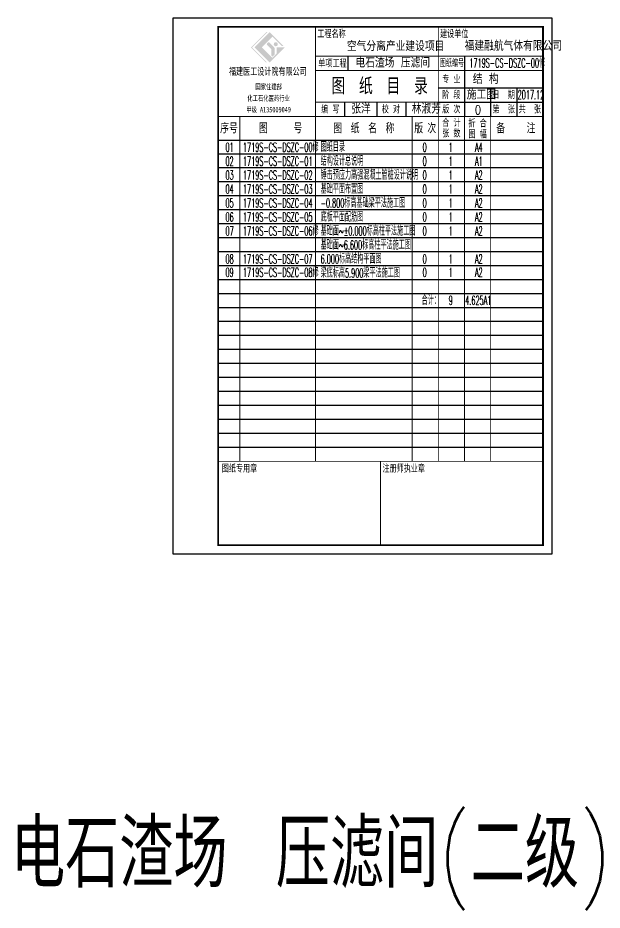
# Model space of a CAD drawing. Extents: x -21254 to 860439, y -324318 to 454338.
# Drawn here: x -1982 to 30400, y 225155 to 274565 of the extents above; entities that cross this region are included whole.
import ezdxf

# ---------------------------------------------------------------- set-up
doc = ezdxf.new("R2010")
doc.units = 0
doc.header["$LTSCALE"] = 1000
doc.header["$MEASUREMENT"] = 0
doc.layers.add('DIMENSION', color=3, linetype='CONTINUOUS')
doc.layers.add('FRAME', color=3, linetype='CONTINUOUS', lineweight=5)
doc.layers.add('PUB_TEXT', color=7, linetype='CONTINUOUS', lineweight=5)
doc.styles.add('_HZTXT', font='TXT', dxfattribs={"width": 0.8, "bigfont": 'HZTXT'})
doc.styles.add('FRAME', font='simhei.ttf', dxfattribs={"width": 0.7})

# ---------------------------------------------------------------- blocks, each defined once
blk = doc.blocks.new('图纸目录')
at = {"layer": 'DIMENSION'}
h = blk.add_hatch(color=7, dxfattribs=at)
h.paths.add_polyline_path([(-16075, 28069), (-15491, 28653), (-14981, 28143), (-14876, 28143), (-15642, 28908), (-16481, 28069), (-15642, 27230), (-14803, 28069), (-15252, 28069), (-15252, 27724), (-15491, 27485)], flags=0)
edge = h.paths.add_edge_path(flags=0)
edge.add_arc((-15597, 27960), 40, 0, 45, ccw=False)
edge.add_line((-15557, 27960), (-15557, 27623))
edge.add_line((-15557, 27623), (-15489, 27555))
edge.add_line((-15489, 27555), (-15374, 27670))
edge.add_line((-15374, 27670), (-15374, 28024))
edge.add_arc((-15414, 28024), 40, 360, 405)
edge.add_line((-15386, 28052), (-15671, 28337))
edge.add_arc((-15700, 28309), 40, 45, 135)
edge.add_line((-15728, 28337), (-15794, 28271))
edge.add_arc((-15766, 28243), 40, 135, 225)
edge.add_line((-15794, 28214), (-15568, 27988))
edge = h.paths.add_edge_path(flags=0)
edge.add_arc((-15306, 28239), 111, 0, 180)
edge.add_arc((-15306, 28239), 111, 180, 360)
h.paths.add_polyline_path([(-15850, 27230), (-15793, 27230), (-16622, 28058), (-15772, 28908), (-15828, 28908), (-16678, 28058)], flags=0)
at = {"layer": 'DIMENSION', "color": 7}
for p, q in [((-11300, 26783), (-11300, 27583)), ((-4850, 27583), (-4850, 24233)), ((-6300, 25833), (-500, 25833)), ((-3400, 25833), (-3400, 24233)), ((-1950, 25833), (-1950, 24233)), ((-11500, 25033), (-11500, 24233)), ((-9700, 25033), (-9700, 24233)), ((-8100, 25033), (-8100, 24233)), ((-6300, 25033), (-500, 25033)), ((-18500, 22933), (-500, 22933)), ((-500, 22159), (-18500, 22159)), ((-500, 21386), (-18500, 21386)), ((-500, 20612), (-18500, 20612)), ((-500, 19839), (-18500, 19839)), ((-500, 19065), (-18500, 19065)), ((-500, 18292), (-18500, 18292)), ((-500, 17518), (-18500, 17518)), ((-500, 16744), (-18500, 16744)), ((-500, 15971), (-18500, 15971)), ((-500, 15197), (-18500, 15197)), ((-500, 14424), (-18500, 14424)), ((-500, 13650), (-18500, 13650)), ((-500, 12877), (-18500, 12877)), ((-500, 12103), (-18500, 12103)), ((-500, 11330), (-18500, 11330)), ((-500, 10556), (-18500, 10556)), ((-500, 9783), (-18500, 9783)), ((-500, 9009), (-18500, 9009)), ((-500, 8235), (-18500, 8235)), ((-500, 7462), (-18500, 7462)), ((-500, 6688), (-18500, 6688)), ((-500, 5915), (-18500, 5915))]:
    blk.add_line(p, q, dxfattribs=at)
blk.add_lwpolyline([(-21000, 29700), (0, 29700), (0, 0), (-21000, 0)], close=True, dxfattribs=at)
blk.add_lwpolyline([(-18500, 500, 100, 100, 0), (-18500, 29200, 100, 100, 0), (-500, 29200, 100, 100, 0), (-500, 500, 100, 100, 0)], format="xyseb", close=True, dxfattribs=at)
for points in [[(-13100, 5141, 50, 50, 0), (-13100, 29200, 50, 50, 0)], [(-6300, 5141, 50, 50, 0), (-6300, 29200, 50, 50, 0)], [(-13100, 27583, 50, 50, 0), (-500, 27583, 50, 50, 0)], [(-13100, 26783, 50, 50, 0), (-500, 26783, 50, 50, 0)], [(-13100, 25033, 50, 50, 0), (-6300, 25033, 50, 50, 0)], [(-500, 24233, 50, 50, 0), (-18500, 24233, 50, 50, 0)], [(-17300, 5141, 50, 50, 0), (-17300, 24233, 50, 50, 0)], [(-7750, 5141, 50, 50, 0), (-7750, 24233, 50, 50, 0)], [(-4850, 5141, 50, 50, 0), (-4850, 24233, 50, 50, 0)], [(-3400, 5141, 50, 50, 0), (-3400, 24233, 50, 50, 0)], [(-500, 5141, 50, 50, 0), (-18500, 5141, 50, 50, 0)], [(-9500, 5141, 50, 50, 0), (-9500, 500, 50, 50, 0)]]:
    blk.add_lwpolyline(points, format="xyseb", dxfattribs=at)
at = {"layer": 'DIMENSION', "color": 7, "style": 'FRAME'}
for s, insert, char_height, width, attachment_point in [('工程名称', (-13000, 29031), 400, 2368.14, 1), ('建设单位 ', (-6200, 29031), 400, 2403.73, 1), ('单项工程', (-12163, 27173), 400, 2349.15, 5), ('{\\W0.6;图纸编号}', (-5544, 27191), 400, 1993.22, 5), ('图  纸  目  录', (-9551, 25908), 800, 8295.59, 5), ('阶 段', (-5575, 25433), 400, 1430.85, 5), ('日  期', (-2675, 25433), 400, 1618.31, 5), ('编 写', (-12283, 24633), 400, 1430.85, 5), ('校 对', (-8928, 24633), 400, 1459.32, 5), ('版 次', (-5575, 24633), 400, 1449.83, 5), ('第  张', (-2675, 24633), 400, 1746.44, 5), ('共  张', (-1225, 24633), 400, 1741.69, 5), ('序号', (-17900, 23586), 500, 1429.66, 5), ('图      号', (-15041, 23586), 500, 3666.1, 5), ('合 计', (-5575, 23885), 400, 1461.69, 5), ('折 合', (-4125, 23854), 400, 1452.2, 5), ('备     注', (-2000, 23586), 500, 3336.86, 5), ('张 数', (-5575, 23297), 400, 1445.08, 5), ('图 幅', (-4125, 23255), 400, 1409.49, 5), ('图纸专用章', (-17316, 4741), 400, 2928.14, 5), ('注册师执业章', (-8216, 4741), 400, 3554.58, 5)]:
    blk.add_mtext(s, dxfattribs=dict(at, insert=insert, char_height=char_height, width=width, attachment_point=attachment_point))
at = {"layer": 'FRAME', "color": 7, "attachment_point": 5, "style": 'FRAME'}
for s, insert, char_height, width in [('福建医工设计院有限公司', (-15746, 26713), 400, 6572.88), ('国家住建部', (-15704, 25865), 300, 2208.56), ('化工石化医药行业', (-15704, 25231), 300, 3586.02), ('甲级 A135009049', (-15704, 24597), 300, 3329.75), ('图  纸  名  称', (-10425, 23583), 500, 5350), ('版 次', (-7025, 23583), 500, 1450)]:
    blk.add_mtext(s, dxfattribs=dict(at, insert=insert, char_height=char_height, width=width))
at = {"layer": 'FRAME', "insert": (-5575, 26308), "char_height": 400, "width": 1450, "attachment_point": 5, "style": 'FRAME'}
blk.add_mtext('{\\C7;专 业}', dxfattribs=at)

msp = doc.modelspace()

# ---------------------------------------------------------------- block references
at = {"layer": 'PUB_TEXT', "color": 3}
msp.add_blockref('图纸目录', (27618.773, 244864.682), dxfattribs=at)

# ---------------------------------------------------------------- texts
at = {"layer": 'PUB_TEXT', "color": 3, "style": '_HZTXT'}
for s, width, p in [('空气分离产业建设项目', 0.8, (16254.309, 272729.838)), ('福建融航气体有限公司', 0.8, (22778.978, 272749.39)), ('电石渣场 压滤间', 0.8, (16727.941, 271816.489)), ('1719S-CS-DSZC-00修', 0.5, (23042.441, 271814.989)), ('结 构', 0.8, (23230.441, 270912.989)), ('施工图', 0.8, (22896.441, 270052.989)), ('2017.12', 0.5, (25717.441, 270052.989)), ('张洋', 0.8, (16495.941, 269266.989)), ('林淑芳', 0.8, (19845.441, 269266.989)), ('0', 0.8, (23340.607, 269218.989)), ('01', 0.5, (9527.441, 267152.489)), ('1719S-CS-DSZC-00修', 0.5, (10493.941, 267152.489)), ('图纸目录', 0.5, (14798.625, 267152.489)), ('0', 0.5, (20446.701, 267152.489)), ('1', 0.5, (21896.701, 267152.489)), ('A4', 0.5, (23346.701, 267152.489)), ('02', 0.5, (9527.441, 266378.945)), ('1719S-CS-DSZC-01', 0.5, (10493.941, 266378.945)), ('结构设计总说明 ', 0.5, (14798.625, 266378.945)), ('0', 0.5, (20446.701, 266378.945)), ('1', 0.5, (21896.701, 266378.945)), ('A1', 0.5, (23346.701, 266378.945)), ('03', 0.5, (9527.441, 265605.401)), ('1719S-CS-DSZC-02', 0.5, (10493.941, 265605.401)), ('锤击预应力高强混凝土管桩设计说明', 0.5, (14798.625, 265605.401)), ('0', 0.5, (20446.701, 265605.401)), ('1', 0.5, (21896.701, 265605.401)), ('A2', 0.5, (23346.701, 265605.401)), ('04', 0.5, (9527.441, 264831.858)), ('1719S-CS-DSZC-03', 0.5, (10493.941, 264831.858)), ('基础平面布置图', 0.5, (14798.625, 264831.858)), ('0', 0.5, (20446.701, 264831.858)), ('1', 0.5, (21896.701, 264831.858)), ('A2', 0.5, (23346.701, 264831.858)), ('05', 0.5, (9527.441, 264058.314)), ('1719S-CS-DSZC-04', 0.5, (10493.941, 264058.314)), ('-0.800标高基础梁平法施工图', 0.5, (14798.625, 264058.314)), ('0', 0.5, (20446.701, 264058.314)), ('1', 0.5, (21896.701, 264058.314)), ('A2', 0.5, (23346.701, 264058.314)), ('06', 0.5, (9527.441, 263284.77)), ('1719S-CS-DSZC-05', 0.5, (10493.941, 263284.77)), ('底板平面配筋图', 0.5, (14798.625, 263284.77)), ('0', 0.5, (20446.701, 263284.77)), ('1', 0.5, (21896.701, 263284.77)), ('A2', 0.5, (23346.701, 263284.77)), ('07', 0.5, (9527.441, 262511.227)), ('1719S-CS-DSZC-06修', 0.5, (10493.941, 262511.227)), ('基础面~%%P0.000标高柱平法施工图', 0.5, (14798.625, 262511.227)), ('0', 0.5, (20446.701, 262511.227)), ('1', 0.5, (21896.701, 262511.227)), ('A2', 0.5, (23346.701, 262511.227)), ('基础面~6.600标高柱平法施工图', 0.5, (14798.625, 261737.683)), ('08', 0.5, (9527.441, 260964.139)), ('1719S-CS-DSZC-07', 0.5, (10493.941, 260964.139)), ('6.000标高结构平面图', 0.5, (14798.625, 260964.139)), ('0', 0.5, (20446.701, 260964.139)), ('1', 0.5, (21896.701, 260964.139)), ('A2', 0.5, (23346.701, 260964.139)), ('09', 0.5, (9527.441, 260220.11)), ('1719S-CS-DSZC-08修', 0.5, (10493.941, 260220.11)), ('梁底标高5.900梁平法施工图', 0.5, (14798.625, 260190.595)), ('0', 0.5, (20446.701, 260220.11)), ('1', 0.5, (21896.701, 260220.11)), ('A2', 0.5, (23346.701, 260220.11)), ('合计：', 0.5, (20395.689, 258673.023)), ('9', 0.5, (21896.701, 258673.023)), ('4.625A1', 0.5, (22810.885, 258673.023))]:
    msp.add_text(s, height=500, dxfattribs=dict(at, width=width)).set_placement(p)
at = {"layer": 'PUB_TEXT', "style": '_HZTXT', "width": 0.8}
msp.add_text('电石渣场 压滤间(二级)', height=3750, dxfattribs=at).set_placement((-2359.678, 226405.265))

doc.saveas('drawing.dxf')
